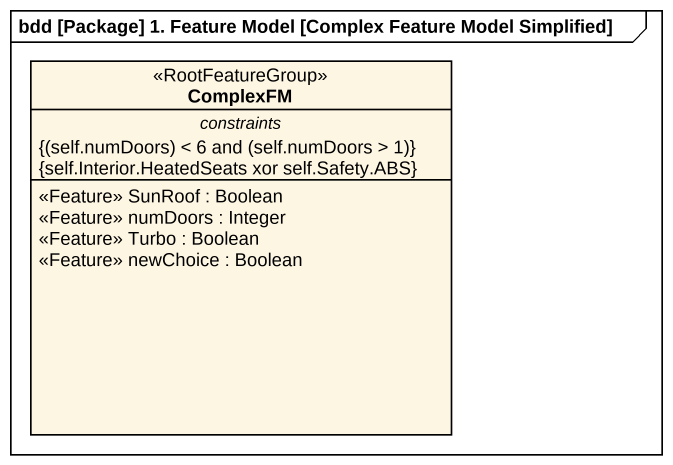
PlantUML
@startuml
mainframe bdd [Package] 1. Feature Model [Complex Feature Model Simplified]
hide circle
hide empty members
class ComplexFM <<RootFeatureGroup>> {
  -- constraints --
  {field} {(self.numDoors) < 6 and (self.numDoors > 1)}
  {self.Interior.HeatedSeats xor self.Safety.ABS}
  --
  <<Feature>> SunRoof : Boolean
  <<Feature>> numDoors : Integer
  <<Feature>> Turbo : Boolean
  <<Feature>> newChoice : Boolean
}
@enduml
